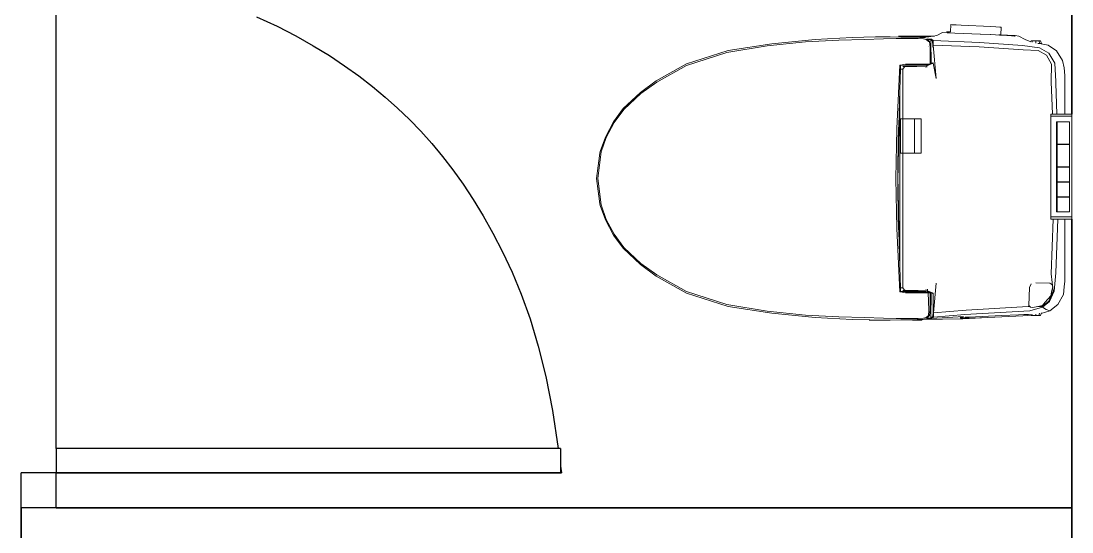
# Model space of a CAD drawing. Header units: millimetres. Extents: x 6923 to 14208, y 3430 to 4414.
# Drawn here: x 12988.1 to 13055.6, y 4212.2 to 4245.1 of the extents above; entities that cross this region are included whole.
import ezdxf

# ---------------------------------------------------------------- set-up
doc = ezdxf.new("R2010")
doc.units = ezdxf.units.MM
for name, color, linetype, lineweight in [('door', 104, 'Continuous', 25), ('Furniture', 252, 'Continuous', 0), ('wall', 160, 'Continuous', 35)]:
    doc.layers.add(name, color=color, linetype=linetype, lineweight=lineweight)
doc.layers.add('SectionCutEdges', color=7, linetype='Continuous')

msp = doc.modelspace()

# ---------------------------------------------------------------- linework, layer by layer
at = {"layer": 'door'}
for p, q in [((12990.324, 4217.587), (12990.324, 4248.498)), ((13022.753, 4217.587), (12990.324, 4217.587)), ((12990.324, 4217.587), (12990.324, 4216.011)), ((13022.753, 4217.587), (13022.753, 4216.011)), ((12988.072, 4213.759), (12988.072, 4216.011)), ((12990.324, 4216.011), (12988.072, 4216.011)), ((12990.324, 4213.759), (12990.324, 4216.011)), ((12990.324, 4216.011), (13022.811, 4216.011)), ((13022.753, 4216.449), (13022.811, 4216.011)), ((12990.324, 4213.759), (12988.072, 4213.759))]:
    msp.add_line(p, q, dxfattribs=at)
msp.add_lwpolyline([(13003.206, 4245.333), (13004.528, 4244.72), (13005.73, 4244.096), (13006.847, 4243.466), (13007.892, 4242.83), (13008.872, 4242.183), (13009.794, 4241.525), (13010.664, 4240.852), (13011.49, 4240.162), (13012.278, 4239.453), (13013.035, 4238.721), (13013.766, 4237.965), (13014.475, 4237.177), (13015.165, 4236.351), (13015.838, 4235.481), (13016.496, 4234.559), (13017.143, 4233.579), (13017.779, 4232.534), (13018.409, 4231.417), (13019.032, 4230.218), (13019.643, 4228.917), (13020.234, 4227.489), (13020.796, 4225.909), (13021.322, 4224.153), (13021.803, 4222.197), (13022.233, 4220.016), (13022.603, 4217.587)], dxfattribs=at)
at = {"layer": 'Furniture'}
for p, q in [((13047.302, 4244.313), (13046.937, 4244.131)), ((13047.537, 4244.343), (13047.302, 4244.313)), ((13047.537, 4244.343), (13047.579, 4244.325)), ((13047.585, 4244.361), (13047.579, 4244.325)), ((13047.579, 4244.325), (13047.592, 4244.32)), ((13047.617, 4244.339), (13047.585, 4244.361)), ((13047.817, 4244.348), (13047.585, 4244.361)), ((13047.592, 4244.32), (13047.614, 4244.31)), ((13047.614, 4244.31), (13047.628, 4244.304)), ((13047.655, 4244.32), (13047.617, 4244.339)), ((13047.754, 4244.292), (13047.628, 4244.304)), ((13047.705, 4244.302), (13047.655, 4244.32)), ((13047.754, 4244.292), (13047.705, 4244.302)), ((13047.765, 4244.292), (13047.754, 4244.292)), ((13048.092, 4244.275), (13047.765, 4244.292)), ((13047.817, 4244.347), (13047.816, 4244.336)), ((13047.844, 4244.82), (13047.817, 4244.348)), ((13047.817, 4244.348), (13047.817, 4244.347)), ((13047.933, 4244.815), (13047.844, 4244.82)), ((13048.178, 4244.804), (13047.933, 4244.815)), ((13049.723, 4244.209), (13048.092, 4244.275)), ((13048.512, 4244.787), (13048.178, 4244.804)), ((13050.414, 4244.695), (13048.512, 4244.787)), ((13049.761, 4244.207), (13049.723, 4244.209)), ((13049.761, 4244.207), (13050.385, 4244.179)), ((13050.385, 4244.179), (13050.385, 4244.182)), ((13050.415, 4244.178), (13050.385, 4244.179)), ((13050.748, 4244.679), (13050.414, 4244.695)), ((13050.719, 4244.165), (13050.415, 4244.178)), ((13050.993, 4244.667), (13050.748, 4244.679)), ((13051.082, 4244.662), (13050.993, 4244.667)), ((13051.055, 4244.175), (13051.082, 4244.662)), ((13033.53, 4243.152), (13036.327, 4243.593)), ((13038.495, 4243.716), (13036.039, 4243.463)), ((13039.126, 4243.869), (13036.327, 4243.593)), ((13040.639, 4243.833), (13038.495, 4243.716)), ((13041.494, 4243.997), (13039.126, 4243.869)), ((13042.304, 4243.875), (13040.639, 4243.833)), ((13041.494, 4243.997), (13042.996, 4244.031)), ((13043.525, 4243.917), (13042.304, 4243.875)), ((13042.996, 4244.031), (13043.938, 4244.03)), ((13044.337, 4243.925), (13043.525, 4243.917)), ((13044.628, 4244.02), (13043.938, 4244.03)), ((13044.895, 4243.932), (13044.337, 4243.925)), ((13044.484, 4244.085), (13044.501, 4244.085)), ((13046.699, 4244.085), (13044.484, 4244.085)), ((13044.501, 4244.085), (13044.546, 4244.085)), ((13044.609, 4244.085), (13044.546, 4244.085)), ((13044.696, 4244.085), (13044.609, 4244.085)), ((13044.902, 4244.018), (13044.628, 4244.02)), ((13045.353, 4243.928), (13044.895, 4243.932)), ((13044.923, 4244.071), (13044.902, 4244.018)), ((13044.995, 4244.018), (13044.902, 4244.018)), ((13045.01, 4244.071), (13044.923, 4244.071)), ((13044.995, 4244.018), (13045.01, 4244.071)), ((13045.138, 4244.017), (13044.995, 4244.018)), ((13045.221, 4244.071), (13045.01, 4244.071)), ((13045.221, 4244.015), (13045.138, 4244.017)), ((13045.221, 4244.015), (13045.221, 4244.071)), ((13045.431, 4244.071), (13045.221, 4244.071)), ((13045.44, 4244.009), (13045.221, 4244.015)), ((13045.739, 4243.929), (13045.353, 4243.928)), ((13045.448, 4244.01), (13045.431, 4244.071)), ((13045.518, 4244.071), (13045.431, 4244.071)), ((13045.448, 4244.01), (13045.44, 4244.009)), ((13045.54, 4244.007), (13045.448, 4244.01)), ((13045.538, 4244.02), (13045.518, 4244.071)), ((13046.439, 4244.034), (13045.538, 4244.02)), ((13045.542, 4244.012), (13045.538, 4244.02)), ((13045.862, 4244.003), (13045.54, 4244.007)), ((13045.739, 4243.929), (13046.08, 4243.918)), ((13045.862, 4244.003), (13046.084, 4243.988)), ((13046.08, 4243.918), (13046.266, 4243.86)), ((13046.084, 4243.988), (13046.131, 4243.985)), ((13046.207, 4243.968), (13046.131, 4243.985)), ((13046.399, 4243.737), (13046.266, 4243.86)), ((13046.299, 4243.911), (13046.608, 4243.898)), ((13046.328, 4243.899), (13046.32, 4243.903)), ((13046.36, 4243.866), (13046.328, 4243.899)), ((13046.365, 4243.861), (13046.36, 4243.866)), ((13046.563, 4243.852), (13046.365, 4243.861)), ((13046.481, 4243.742), (13046.365, 4243.861)), ((13046.399, 4243.737), (13046.481, 4243.742)), ((13046.699, 4244.085), (13046.439, 4244.034)), ((13046.481, 4243.742), (13046.526, 4243.376)), ((13046.563, 4243.852), (13046.608, 4243.898)), ((13046.563, 4243.852), (13046.57, 4242.311)), ((13046.664, 4243.753), (13046.563, 4243.852)), ((13046.608, 4243.898), (13046.711, 4243.794)), ((13046.664, 4243.753), (13046.711, 4243.794)), ((13046.692, 4243.475), (13046.664, 4243.753)), ((13046.937, 4244.131), (13046.699, 4244.085)), ((13046.732, 4244.085), (13046.699, 4244.085)), ((13046.711, 4243.794), (13049.693, 4243.664)), ((13046.711, 4243.794), (13046.713, 4243.512)), ((13046.713, 4243.512), (13046.9, 4241.356)), ((13049.659, 4243.386), (13046.713, 4243.512)), ((13046.777, 4244.085), (13046.732, 4244.085)), ((13046.732, 4244.085), (13046.777, 4244.085)), ((13046.777, 4244.085), (13046.794, 4244.085)), ((13046.794, 4244.085), (13046.777, 4244.085)), ((13049.693, 4243.664), (13052.461, 4243.49)), ((13050.964, 4244.154), (13050.719, 4244.165)), ((13050.939, 4244.174), (13050.965, 4244.172)), ((13051.053, 4244.15), (13050.964, 4244.154)), ((13050.965, 4244.172), (13051.054, 4244.169)), ((13051.053, 4244.15), (13051.053, 4244.153)), ((13051.44, 4244.133), (13051.053, 4244.15)), ((13051.054, 4244.169), (13051.055, 4244.175)), ((13051.948, 4244.127), (13051.055, 4244.175)), ((13051.445, 4244.132), (13051.44, 4244.133)), ((13051.445, 4244.132), (13051.451, 4244.132)), ((13051.75, 4244.108), (13051.451, 4244.132)), ((13051.451, 4244.132), (13051.582, 4244.127)), ((13051.933, 4244.081), (13051.75, 4244.108)), ((13051.889, 4244.122), (13051.819, 4244.121)), ((13051.927, 4244.124), (13051.889, 4244.122)), ((13051.948, 4244.127), (13051.927, 4244.124)), ((13051.949, 4244.092), (13051.933, 4244.081)), ((13051.949, 4244.092), (13051.948, 4244.127)), ((13051.984, 4244.118), (13051.949, 4244.092)), ((13051.95, 4244.06), (13051.95, 4244.064)), ((13051.983, 4244.061), (13051.983, 4244.057)), ((13052.226, 4244.082), (13051.984, 4244.118)), ((13052.627, 4243.861), (13052.226, 4244.082)), ((13052.985, 4243.726), (13052.627, 4243.861)), ((13052.979, 4243.712), (13052.985, 4243.726)), ((13053.004, 4243.775), (13052.985, 4243.726)), ((13053.091, 4243.775), (13053.004, 4243.775)), ((13053.066, 4243.687), (13053.091, 4243.775)), ((13053.301, 4243.775), (13053.091, 4243.775)), ((13053.301, 4243.635), (13053.301, 4243.775)), ((13053.512, 4243.775), (13053.301, 4243.775)), ((13053.431, 4243.609), (13053.536, 4243.609)), ((13053.559, 4243.609), (13053.512, 4243.775)), ((13053.599, 4243.775), (13053.512, 4243.775)), ((13054.096, 4243.494), (13053.536, 4243.609)), ((13053.536, 4243.609), (13053.559, 4243.609)), ((13053.559, 4243.609), (13053.665, 4243.609)), ((13053.665, 4243.609), (13053.599, 4243.775)), ((13030.855, 4242.295), (13033.53, 4243.152)), ((13033.44, 4243.037), (13030.861, 4242.195)), ((13036.039, 4243.463), (13033.44, 4243.037)), ((13046.431, 4243.414), (13046.441, 4243.414)), ((13046.438, 4243.385), (13046.433, 4243.385)), ((13046.526, 4243.376), (13046.51, 4242.283)), ((13046.691, 4243.374), (13046.692, 4243.475)), ((13046.691, 4243.374), (13046.712, 4243.372)), ((13052.498, 4243.207), (13049.659, 4243.386)), ((13052.461, 4243.49), (13053.536, 4243.337)), ((13053.455, 4243.155), (13052.498, 4243.207)), ((13054.003, 4242.852), (13053.455, 4243.155)), ((13053.536, 4243.337), (13054.15, 4242.994)), ((13054.326, 4242.278), (13054.003, 4242.852)), ((13054.632, 4243.131), (13054.096, 4243.494)), ((13054.15, 4242.994), (13054.522, 4242.344)), ((13055.029, 4242.522), (13054.632, 4243.131)), ((13028.894, 4241.207), (13030.855, 4242.295)), ((13030.861, 4242.195), (13028.936, 4241.133)), ((13044.366, 4238.144), (13044.556, 4242.22)), ((13044.589, 4242.225), (13044.556, 4242.22)), ((13044.599, 4242.226), (13044.589, 4242.225)), ((13044.93, 4242.272), (13044.599, 4242.226)), ((13044.599, 4242.226), (13044.608, 4242.2)), ((13044.601, 4241.976), (13044.608, 4242.2)), ((13044.608, 4242.2), (13045.035, 4242.207)), ((13044.93, 4242.272), (13044.936, 4242.274)), ((13044.93, 4242.272), (13044.93, 4242.274)), ((13044.931, 4242.219), (13045.017, 4242.219)), ((13045.428, 4242.274), (13044.936, 4242.274)), ((13045.017, 4242.219), (13045.219, 4242.219)), ((13045.035, 4242.207), (13045.28, 4242.207)), ((13045.219, 4242.219), (13045.307, 4242.219)), ((13045.28, 4242.207), (13045.607, 4242.207)), ((13045.307, 4242.219), (13045.346, 4242.219)), ((13045.346, 4242.219), (13045.367, 4242.219)), ((13045.367, 4242.219), (13045.635, 4242.219)), ((13045.766, 4242.274), (13045.428, 4242.274)), ((13045.607, 4242.207), (13045.891, 4242.207)), ((13045.635, 4242.219), (13045.774, 4242.219)), ((13045.766, 4242.274), (13046.111, 4242.274)), ((13045.774, 4242.219), (13045.869, 4242.219)), ((13045.869, 4242.219), (13045.93, 4242.219)), ((13045.891, 4242.207), (13046.088, 4242.207)), ((13045.93, 4242.219), (13045.979, 4242.219)), ((13045.979, 4242.219), (13046.141, 4242.219)), ((13046.088, 4242.207), (13046.129, 4242.207)), ((13046.111, 4242.274), (13046.384, 4242.274)), ((13046.129, 4242.207), (13046.246, 4242.207)), ((13046.141, 4242.219), (13046.144, 4242.219)), ((13046.144, 4242.219), (13046.271, 4242.219)), ((13046.246, 4242.207), (13046.288, 4242.219)), ((13046.271, 4242.219), (13046.288, 4242.219)), ((13046.288, 4242.219), (13046.369, 4242.219)), ((13046.711, 4242.335), (13046.293, 4242.165)), ((13046.293, 4242.185), (13046.369, 4242.219)), ((13046.293, 4242.185), (13046.293, 4242.165)), ((13046.293, 4242.165), (13046.293, 4242.139)), ((13046.369, 4242.219), (13046.416, 4242.24)), ((13046.384, 4242.274), (13046.416, 4242.274)), ((13046.416, 4242.256), (13046.478, 4242.274)), ((13046.416, 4242.274), (13046.478, 4242.274)), ((13046.416, 4242.25), (13046.463, 4242.262)), ((13046.416, 4242.24), (13046.463, 4242.262)), ((13046.463, 4242.262), (13046.489, 4242.274)), ((13046.478, 4242.274), (13046.489, 4242.274)), ((13046.489, 4242.274), (13046.51, 4242.283)), ((13046.51, 4242.283), (13046.57, 4242.311)), ((13046.57, 4242.311), (13046.654, 4242.349)), ((13046.654, 4242.349), (13046.659, 4242.35)), ((13046.659, 4242.35), (13046.661, 4242.351)), ((13046.661, 4242.351), (13046.679, 4242.36)), ((13046.711, 4242.335), (13046.679, 4242.36)), ((13046.9, 4241.356), (13046.711, 4242.335)), ((13054.296, 4241.139), (13054.326, 4242.278)), ((13054.522, 4242.344), (13054.585, 4241.163)), ((13055.133, 4242.042), (13055.029, 4242.522)), ((13044.563, 4240.627), (13044.6, 4241.959)), ((13044.6, 4241.959), (13044.601, 4241.976)), ((13044.629, 4241.959), (13044.6, 4241.959)), ((13044.769, 4241.959), (13044.629, 4241.959)), ((13044.751, 4242.126), (13044.779, 4242.126)), ((13044.769, 4241.959), (13044.873, 4242.118)), ((13044.769, 4241.959), (13044.769, 4238.758)), ((13045.654, 4242.139), (13044.779, 4242.126)), ((13044.779, 4242.126), (13044.873, 4242.118)), ((13044.873, 4242.118), (13045.536, 4242.126)), ((13045.536, 4242.126), (13046.203, 4242.118)), ((13046.203, 4242.118), (13046.213, 4242.118)), ((13046.213, 4242.118), (13046.293, 4242.119)), ((13046.293, 4242.139), (13046.293, 4242.132)), ((13046.293, 4242.132), (13046.293, 4242.119)), ((13046.293, 4242.119), (13046.293, 4242.094)), ((13055.166, 4241.548), (13055.133, 4242.042)), ((13055.166, 4239.064), (13055.166, 4241.548)), ((13027.889, 4240.463), (13028.894, 4241.207)), ((13028.936, 4241.133), (13027.923, 4240.388)), ((13054.373, 4239.064), (13054.296, 4241.139)), ((13054.585, 4241.163), (13054.595, 4241.057)), ((13054.595, 4241.057), (13054.663, 4239.064)), ((13026.782, 4239.422), (13027.889, 4240.463)), ((13027.923, 4240.388), (13026.833, 4239.376)), ((13044.497, 4238.291), (13044.563, 4240.627)), ((13044.563, 4240.627), (13044.567, 4240.461)), ((13044.567, 4239.94), (13044.563, 4240.627)), ((13044.567, 4240.461), (13044.567, 4239.94)), ((13044.573, 4238.758), (13044.567, 4239.94)), ((13026.154, 4238.573), (13026.782, 4239.422)), ((13026.833, 4239.376), (13026.2, 4238.521)), ((13054.273, 4238.932), (13054.273, 4239.064)), ((13054.373, 4239.064), (13054.273, 4239.064)), ((13054.273, 4238.548), (13054.273, 4238.932)), ((13054.273, 4238.932), (13055.633, 4238.932)), ((13054.573, 4239.064), (13054.373, 4239.064)), ((13054.663, 4239.064), (13054.573, 4239.064)), ((13054.677, 4239.064), (13054.663, 4239.064)), ((13054.857, 4239.064), (13054.677, 4239.064)), ((13054.9, 4239.064), (13054.857, 4239.064)), ((13055.017, 4239.064), (13054.9, 4239.064)), ((13055.081, 4239.064), (13055.017, 4239.064)), ((13055.104, 4239.064), (13055.081, 4239.064)), ((13055.123, 4239.064), (13055.104, 4239.064)), ((13055.131, 4239.064), (13055.123, 4239.064)), ((13055.166, 4239.064), (13055.131, 4239.064)), ((13055.633, 4239.064), (13055.166, 4239.064)), ((13055.633, 4238.932), (13055.633, 4239.064)), ((13055.633, 4238.548), (13055.633, 4238.932)), ((13025.635, 4237.591), (13026.154, 4238.573)), ((13026.2, 4238.521), (13025.696, 4237.571)), ((13044.308, 4234.933), (13044.366, 4238.144)), ((13044.482, 4238.224), (13044.466, 4237.186)), ((13044.476, 4237.042), (13044.496, 4238.229)), ((13044.496, 4238.229), (13044.497, 4238.291)), ((13044.617, 4238.758), (13044.573, 4238.758)), ((13044.576, 4238.263), (13044.573, 4238.758)), ((13044.574, 4236.551), (13044.576, 4238.263)), ((13044.617, 4236.551), (13044.617, 4238.758)), ((13044.63, 4238.758), (13044.617, 4238.758)), ((13044.76, 4238.758), (13044.63, 4238.758)), ((13044.76, 4236.551), (13044.76, 4238.758)), ((13044.769, 4238.758), (13044.76, 4238.758)), ((13045.511, 4238.758), (13044.769, 4238.758)), ((13045.511, 4236.551), (13045.511, 4238.758)), ((13045.52, 4238.758), (13045.511, 4238.758)), ((13045.931, 4238.758), (13045.52, 4238.758)), ((13045.931, 4236.551), (13045.931, 4238.758)), ((13054.273, 4234.95), (13054.273, 4238.548)), ((13054.677, 4238.573), (13054.627, 4238.573)), ((13054.627, 4238.573), (13054.627, 4238.548)), ((13054.627, 4238.548), (13054.627, 4237.147)), ((13054.677, 4238.573), (13055.465, 4238.573)), ((13054.677, 4238.548), (13054.677, 4238.573)), ((13054.677, 4237.147), (13054.677, 4238.548)), ((13055.465, 4238.548), (13055.465, 4238.573)), ((13055.465, 4237.147), (13055.465, 4238.548)), ((13055.633, 4232.823), (13055.633, 4238.548)), ((13025.301, 4236.66), (13025.635, 4237.591)), ((13025.696, 4237.571), (13025.364, 4236.637)), ((13044.466, 4237.186), (13044.443, 4235.619)), ((13044.452, 4235.619), (13044.476, 4237.042)), ((13054.627, 4237.147), (13054.677, 4237.147)), ((13054.677, 4237.117), (13054.627, 4237.117)), ((13054.627, 4237.117), (13054.627, 4235.691)), ((13054.677, 4237.147), (13055.465, 4237.147)), ((13054.677, 4235.691), (13054.677, 4237.117)), ((13054.677, 4237.117), (13055.465, 4237.117)), ((13055.465, 4235.691), (13055.465, 4237.117)), ((13025.286, 4236.557), (13025.076, 4234.933)), ((13025.364, 4236.637), (13025.16, 4234.933)), ((13025.301, 4236.66), (13025.286, 4236.557)), ((13044.573, 4235.619), (13044.574, 4236.551)), ((13044.574, 4236.551), (13044.617, 4236.551)), ((13044.617, 4236.551), (13044.63, 4236.551)), ((13044.63, 4236.551), (13044.76, 4236.551)), ((13044.76, 4236.551), (13044.769, 4236.551)), ((13044.769, 4236.551), (13044.769, 4227.907)), ((13044.769, 4236.551), (13045.511, 4236.551)), ((13045.511, 4236.551), (13045.52, 4236.551)), ((13045.52, 4236.551), (13045.931, 4236.551)), ((13044.443, 4235.619), (13044.433, 4234.933)), ((13044.441, 4234.933), (13044.452, 4235.619)), ((13044.573, 4235.205), (13044.573, 4235.619)), ((13054.627, 4235.691), (13054.677, 4235.691)), ((13054.677, 4235.665), (13054.627, 4235.665)), ((13054.627, 4235.665), (13054.627, 4234.722)), ((13054.677, 4235.691), (13055.465, 4235.691)), ((13054.677, 4234.722), (13054.677, 4235.665)), ((13054.677, 4235.665), (13055.465, 4235.665)), ((13055.465, 4234.722), (13055.465, 4235.665)), ((13025.076, 4234.933), (13025.286, 4233.309)), ((13025.16, 4234.933), (13025.364, 4233.229)), ((13044.366, 4231.722), (13044.308, 4234.933)), ((13044.433, 4234.933), (13044.443, 4234.247)), ((13044.452, 4234.247), (13044.441, 4234.933)), ((13044.573, 4234.934), (13044.573, 4235.205)), ((13044.573, 4234.247), (13044.573, 4234.934)), ((13054.273, 4232.823), (13054.273, 4234.95)), ((13054.627, 4234.722), (13054.677, 4234.722)), ((13054.677, 4234.722), (13055.465, 4234.722)), ((13044.443, 4234.247), (13044.466, 4232.68)), ((13044.476, 4232.824), (13044.452, 4234.247)), ((13044.576, 4231.603), (13044.573, 4234.247)), ((13054.677, 4234.702), (13054.627, 4234.702)), ((13054.627, 4234.702), (13054.627, 4233.76)), ((13054.677, 4233.76), (13054.677, 4234.702)), ((13054.677, 4234.702), (13055.465, 4234.702)), ((13055.465, 4233.76), (13055.465, 4234.702)), ((13054.627, 4233.76), (13054.677, 4233.76)), ((13054.677, 4233.729), (13054.627, 4233.729)), ((13054.627, 4233.729), (13054.627, 4232.823)), ((13054.677, 4233.76), (13055.465, 4233.76)), ((13054.677, 4233.729), (13055.465, 4233.729)), ((13054.677, 4232.823), (13054.677, 4233.729)), ((13055.465, 4232.823), (13055.465, 4233.729)), ((13025.286, 4233.309), (13025.301, 4233.206)), ((13025.635, 4232.275), (13025.301, 4233.206)), ((13025.364, 4233.229), (13025.696, 4232.295)), ((13044.496, 4231.637), (13044.476, 4232.824)), ((13054.273, 4232.476), (13054.273, 4232.823)), ((13054.627, 4232.823), (13054.627, 4232.786)), ((13054.627, 4232.786), (13054.677, 4232.786)), ((13054.677, 4232.786), (13054.677, 4232.823)), ((13054.677, 4232.786), (13055.465, 4232.786)), ((13055.465, 4232.786), (13055.465, 4232.823)), ((13055.633, 4232.476), (13055.633, 4232.823)), ((13026.154, 4231.293), (13025.635, 4232.275)), ((13025.696, 4232.295), (13026.2, 4231.345)), ((13044.466, 4232.68), (13044.482, 4231.642)), ((13054.273, 4232.325), (13054.273, 4232.476)), ((13055.633, 4232.476), (13054.273, 4232.476)), ((13054.431, 4232.325), (13054.273, 4232.325)), ((13054.303, 4228.802), (13054.431, 4232.325)), ((13054.588, 4232.325), (13054.431, 4232.325)), ((13054.715, 4232.325), (13054.588, 4232.325)), ((13054.715, 4232.325), (13054.6, 4228.878)), ((13054.738, 4232.325), (13054.715, 4232.325)), ((13054.843, 4232.325), (13054.738, 4232.325)), ((13054.928, 4232.325), (13054.843, 4232.325)), ((13055.006, 4232.325), (13054.928, 4232.325)), ((13055.05, 4232.325), (13055.006, 4232.325)), ((13055.098, 4232.325), (13055.05, 4232.325)), ((13055.12, 4232.325), (13055.098, 4232.325)), ((13055.153, 4232.325), (13055.12, 4232.325)), ((13055.166, 4232.325), (13055.153, 4232.325)), ((13055.166, 4228.324), (13055.166, 4232.325)), ((13055.633, 4232.325), (13055.166, 4232.325)), ((13055.633, 4232.325), (13055.633, 4232.476)), ((13026.2, 4231.345), (13026.833, 4230.49)), ((13044.556, 4227.646), (13044.366, 4231.722)), ((13044.497, 4231.575), (13044.496, 4231.637)), ((13044.563, 4229.239), (13044.497, 4231.575)), ((13044.567, 4229.926), (13044.576, 4231.603)), ((13026.782, 4230.444), (13026.154, 4231.293)), ((13027.889, 4229.403), (13026.782, 4230.444)), ((13026.833, 4230.49), (13027.923, 4229.478)), ((13028.894, 4228.659), (13027.889, 4229.403)), ((13027.923, 4229.478), (13028.936, 4228.733)), ((13044.563, 4229.239), (13044.567, 4229.926)), ((13044.567, 4229.405), (13044.563, 4229.239)), ((13044.567, 4229.926), (13044.567, 4229.405)), ((13030.855, 4227.571), (13028.894, 4228.659)), ((13028.936, 4228.733), (13030.861, 4227.671)), ((13044.563, 4229.239), (13044.601, 4227.907)), ((13054.432, 4227.695), (13054.303, 4228.802)), ((13054.6, 4228.878), (13054.48, 4227.681)), ((13046.901, 4228.206), (13046.733, 4226.297)), ((13053.007, 4228.152), (13052.893, 4227.931)), ((13054.207, 4228.204), (13053.31, 4228.234)), ((13054.335, 4228.128), (13054.207, 4228.204)), ((13054.392, 4227.994), (13054.335, 4228.128)), ((13054.341, 4227.731), (13054.392, 4227.994)), ((13055.085, 4227.468), (13055.139, 4227.966)), ((13055.139, 4227.966), (13055.166, 4228.324)), ((13033.53, 4226.714), (13030.855, 4227.571)), ((13030.861, 4227.671), (13033.44, 4226.829)), ((13044.556, 4227.646), (13044.589, 4227.641)), ((13044.589, 4227.641), (13044.599, 4227.64)), ((13044.608, 4227.665), (13044.599, 4227.64)), ((13044.599, 4227.64), (13044.936, 4227.592)), ((13044.601, 4227.907), (13044.63, 4227.907)), ((13044.601, 4227.89), (13044.601, 4227.907)), ((13044.608, 4227.665), (13044.601, 4227.89)), ((13044.608, 4227.665), (13044.895, 4227.661)), ((13044.63, 4227.907), (13044.769, 4227.907)), ((13044.779, 4227.74), (13044.751, 4227.74)), ((13044.873, 4227.748), (13044.769, 4227.907)), ((13044.873, 4227.748), (13044.779, 4227.74)), ((13044.913, 4227.738), (13044.779, 4227.74)), ((13044.915, 4227.747), (13044.873, 4227.748)), ((13045.035, 4227.659), (13044.895, 4227.661)), ((13045.654, 4227.726), (13044.913, 4227.738)), ((13045.536, 4227.74), (13044.915, 4227.747)), ((13045.017, 4227.647), (13044.931, 4227.647)), ((13044.936, 4227.592), (13045.428, 4227.592)), ((13045.219, 4227.647), (13045.017, 4227.647)), ((13045.28, 4227.659), (13045.035, 4227.659)), ((13045.307, 4227.647), (13045.219, 4227.647)), ((13045.607, 4227.659), (13045.28, 4227.659)), ((13045.346, 4227.647), (13045.307, 4227.647)), ((13045.367, 4227.647), (13045.346, 4227.647)), ((13045.635, 4227.647), (13045.367, 4227.647)), ((13045.428, 4227.592), (13045.766, 4227.592)), ((13046.185, 4227.748), (13045.536, 4227.74)), ((13045.891, 4227.659), (13045.607, 4227.659)), ((13045.774, 4227.647), (13045.635, 4227.647)), ((13045.753, 4227.726), (13045.654, 4227.726)), ((13046.111, 4227.592), (13045.766, 4227.592)), ((13045.869, 4227.647), (13045.774, 4227.647)), ((13045.93, 4227.647), (13045.869, 4227.647)), ((13046.088, 4227.659), (13045.891, 4227.659)), ((13045.979, 4227.647), (13045.93, 4227.647)), ((13046.141, 4227.647), (13045.979, 4227.647)), ((13046.103, 4227.659), (13046.088, 4227.659)), ((13046.246, 4227.659), (13046.103, 4227.659)), ((13046.384, 4227.592), (13046.111, 4227.592)), ((13046.144, 4227.647), (13046.141, 4227.647)), ((13046.271, 4227.647), (13046.144, 4227.647)), ((13046.203, 4227.748), (13046.185, 4227.748)), ((13046.346, 4227.746), (13046.203, 4227.748)), ((13046.288, 4227.647), (13046.246, 4227.659)), ((13046.288, 4227.647), (13046.271, 4227.647)), ((13046.288, 4227.647), (13046.416, 4227.647)), ((13046.345, 4227.814), (13046.345, 4227.786)), ((13046.345, 4227.786), (13046.346, 4227.746)), ((13046.346, 4227.746), (13046.346, 4227.722)), ((13046.346, 4227.722), (13046.712, 4227.562)), ((13046.352, 4227.685), (13046.346, 4227.722)), ((13046.442, 4227.647), (13046.352, 4227.685)), ((13046.384, 4227.592), (13046.435, 4226.501)), ((13046.416, 4227.592), (13046.384, 4227.592)), ((13046.416, 4227.647), (13046.442, 4227.647)), ((13046.489, 4227.597), (13046.416, 4227.616)), ((13046.478, 4227.592), (13046.416, 4227.61)), ((13046.478, 4227.592), (13046.416, 4227.592)), ((13046.489, 4227.627), (13046.442, 4227.647)), ((13046.489, 4227.592), (13046.478, 4227.592)), ((13046.489, 4227.627), (13046.489, 4227.597)), ((13046.571, 4227.593), (13046.489, 4227.627)), ((13046.51, 4227.592), (13046.489, 4227.597)), ((13046.489, 4227.597), (13046.489, 4227.592)), ((13046.51, 4227.592), (13046.489, 4227.592)), ((13046.51, 4227.592), (13046.526, 4226.49)), ((13046.571, 4227.593), (13046.564, 4225.97)), ((13046.602, 4227.579), (13046.571, 4227.593)), ((13046.66, 4227.555), (13046.602, 4227.579)), ((13046.66, 4227.555), (13046.662, 4227.555)), ((13046.662, 4227.555), (13046.679, 4227.547)), ((13046.679, 4227.547), (13046.712, 4227.562)), ((13046.708, 4226.492), (13046.712, 4227.562)), ((13052.893, 4227.931), (13052.853, 4226.77)), ((13053.912, 4226.976), (13054.275, 4227.397)), ((13054.14, 4227.058), (13054.432, 4227.695)), ((13054.48, 4227.681), (13054.18, 4227.028)), ((13054.275, 4227.397), (13054.297, 4227.509)), ((13054.297, 4227.509), (13054.32, 4227.627)), ((13054.32, 4227.627), (13054.341, 4227.731)), ((13054.48, 4227.681), (13054.432, 4227.695)), ((13054.721, 4226.842), (13055.085, 4227.468)), ((13033.44, 4226.829), (13036.039, 4226.403)), ((13036.327, 4226.273), (13033.53, 4226.714)), ((13048.836, 4226.467), (13052.812, 4226.705)), ((13052.812, 4226.705), (13052.919, 4226.704)), ((13052.853, 4226.77), (13052.878, 4226.745)), ((13052.878, 4226.745), (13052.919, 4226.704)), ((13052.919, 4226.704), (13052.924, 4226.699)), ((13053.735, 4226.653), (13052.92, 4226.434)), ((13052.924, 4226.699), (13052.967, 4226.656)), ((13052.967, 4226.656), (13053.106, 4226.631)), ((13053.106, 4226.631), (13053.321, 4226.676)), ((13053.321, 4226.676), (13053.429, 4226.699)), ((13053.429, 4226.699), (13053.728, 4226.762)), ((13053.429, 4226.699), (13053.71, 4226.696)), ((13053.71, 4226.696), (13054.14, 4227.058)), ((13053.71, 4226.696), (13053.735, 4226.653)), ((13053.728, 4226.762), (13053.912, 4226.976)), ((13054.18, 4227.028), (13053.735, 4226.653)), ((13053.977, 4226.514), (13053.735, 4226.653)), ((13054.215, 4226.428), (13054.721, 4226.842)), ((13036.039, 4226.403), (13038.495, 4226.15)), ((13036.327, 4226.273), (13039.126, 4225.997)), ((13038.495, 4226.15), (13040.639, 4226.033)), ((13039.126, 4225.997), (13041.494, 4225.869)), ((13040.639, 4226.033), (13042.304, 4225.991)), ((13042.304, 4225.991), (13043.525, 4225.949)), ((13043.525, 4225.949), (13044.337, 4225.941)), ((13044.337, 4225.941), (13044.895, 4225.934)), ((13044.895, 4225.934), (13045.353, 4225.938)), ((13045.353, 4225.938), (13045.739, 4225.937)), ((13046.08, 4225.948), (13045.739, 4225.937)), ((13046.266, 4226.006), (13046.08, 4225.948)), ((13046.266, 4226.006), (13046.399, 4226.129)), ((13046.316, 4225.962), (13046.32, 4225.963)), ((13046.32, 4225.963), (13046.564, 4225.97)), ((13046.32, 4225.963), (13046.328, 4225.967)), ((13046.328, 4225.967), (13046.481, 4226.124)), ((13046.399, 4226.129), (13046.431, 4226.452)), ((13046.481, 4226.124), (13046.399, 4226.129)), ((13046.431, 4226.452), (13046.433, 4226.481)), ((13046.441, 4226.452), (13046.431, 4226.452)), ((13046.433, 4226.481), (13046.435, 4226.501)), ((13046.433, 4226.481), (13046.438, 4226.481)), ((13046.526, 4226.49), (13046.481, 4226.124)), ((13046.564, 4225.97), (13046.678, 4226.056)), ((13046.564, 4225.97), (13046.605, 4225.928)), ((13048.662, 4226.06), (13046.605, 4225.928)), ((13046.727, 4226.017), (13046.605, 4225.928)), ((13046.678, 4226.056), (13046.708, 4226.333)), ((13046.727, 4226.017), (13046.678, 4226.056)), ((13046.708, 4226.492), (13046.702, 4226.491)), ((13046.708, 4226.333), (13046.708, 4226.492)), ((13046.708, 4226.333), (13046.733, 4226.297)), ((13046.733, 4226.297), (13046.727, 4226.017)), ((13048.739, 4226.188), (13046.727, 4226.017)), ((13046.733, 4226.297), (13048.836, 4226.467)), ((13048.538, 4226.001), (13048.451, 4225.99)), ((13048.451, 4225.99), (13048.491, 4225.946)), ((13048.491, 4225.946), (13048.526, 4225.941)), ((13048.526, 4225.941), (13048.625, 4225.943)), ((13048.645, 4226.006), (13048.538, 4226.001)), ((13048.617, 4225.917), (13050.221, 4226.007)), ((13048.625, 4225.943), (13048.776, 4225.946)), ((13048.767, 4226.017), (13048.645, 4226.006)), ((13052.92, 4226.434), (13048.739, 4226.188)), ((13049.013, 4226.03), (13048.767, 4226.017)), ((13048.776, 4225.946), (13049.192, 4225.962)), ((13051.099, 4226.125), (13049.013, 4226.03)), ((13049.192, 4225.962), (13050.221, 4226.007)), ((13050.221, 4226.007), (13052.477, 4226.107)), ((13052.202, 4226.174), (13051.099, 4226.125)), ((13052.532, 4226.187), (13052.202, 4226.174)), ((13052.477, 4226.107), (13052.481, 4226.107)), ((13052.481, 4226.107), (13052.795, 4226.123)), ((13052.747, 4226.191), (13052.532, 4226.187)), ((13052.843, 4226.188), (13052.747, 4226.191)), ((13052.795, 4226.123), (13053, 4226.139)), ((13052.923, 4226.173), (13052.843, 4226.188)), ((13052.977, 4226.162), (13052.923, 4226.173)), ((13052.977, 4226.162), (13052.991, 4226.163)), ((13052.992, 4226.16), (13052.977, 4226.162)), ((13052.984, 4226.18), (13052.986, 4226.175)), ((13052.986, 4226.175), (13052.991, 4226.163)), ((13052.991, 4226.163), (13053.08, 4226.168)), ((13052.991, 4226.163), (13052.992, 4226.16)), ((13053.039, 4226.15), (13052.992, 4226.16)), ((13053, 4226.139), (13053.006, 4226.14)), ((13053, 4226.139), (13053.004, 4226.13)), ((13053.004, 4226.13), (13053.091, 4226.13)), ((13053.006, 4226.14), (13053.039, 4226.15)), ((13053.078, 4226.177), (13053.074, 4226.189)), ((13053.08, 4226.168), (13053.078, 4226.177)), ((13053.091, 4226.13), (13053.08, 4226.168)), ((13053.091, 4226.13), (13053.301, 4226.13)), ((13053.301, 4226.13), (13053.301, 4226.208)), ((13053.301, 4226.13), (13053.512, 4226.13)), ((13053.512, 4226.13), (13053.553, 4226.276)), ((13053.512, 4226.13), (13053.599, 4226.13)), ((13053.599, 4226.13), (13053.653, 4226.265)), ((13053.653, 4226.265), (13054.215, 4226.428)), ((13053.653, 4226.265), (13053.665, 4226.294)), ((13054.215, 4226.428), (13053.977, 4226.514)), ((13042.618, 4225.843), (13041.494, 4225.869)), ((13042.629, 4225.822), (13042.618, 4225.843)), ((13042.623, 4225.843), (13042.618, 4225.843)), ((13042.623, 4225.843), (13042.629, 4225.832)), ((13042.628, 4225.843), (13042.623, 4225.843)), ((13042.628, 4225.843), (13042.629, 4225.832)), ((13042.996, 4225.835), (13042.628, 4225.843)), ((13043.294, 4225.835), (13042.629, 4225.822)), ((13042.629, 4225.832), (13042.629, 4225.822)), ((13042.641, 4225.809), (13042.629, 4225.822)), ((13042.641, 4225.809), (13044.628, 4225.846)), ((13043.294, 4225.835), (13042.996, 4225.835)), ((13043.475, 4225.835), (13043.294, 4225.835)), ((13043.938, 4225.836), (13043.475, 4225.835)), ((13043.938, 4225.836), (13044.628, 4225.846)), ((13044.628, 4225.846), (13045.138, 4225.849)), ((13045.138, 4225.849), (13045.373, 4225.855)), ((13045.373, 4225.855), (13045.463, 4225.857)), ((13045.373, 4225.855), (13045.383, 4225.832)), ((13045.383, 4225.832), (13045.47, 4225.832)), ((13045.463, 4225.857), (13045.54, 4225.859)), ((13045.47, 4225.832), (13045.463, 4225.857)), ((13045.47, 4225.832), (13045.68, 4225.832)), ((13045.54, 4225.859), (13045.68, 4225.861)), ((13045.68, 4225.861), (13045.862, 4225.863)), ((13045.68, 4225.832), (13045.68, 4225.861)), ((13045.68, 4225.832), (13045.89, 4225.832)), ((13045.9, 4225.865), (13045.862, 4225.863)), ((13045.89, 4225.832), (13045.9, 4225.865)), ((13045.89, 4225.832), (13045.978, 4225.832)), ((13045.952, 4225.869), (13045.9, 4225.865)), ((13045.994, 4225.872), (13045.952, 4225.869)), ((13045.952, 4225.869), (13045.993, 4225.87)), ((13045.978, 4225.832), (13045.993, 4225.87)), ((13045.993, 4225.87), (13048.617, 4225.917)), ((13045.993, 4225.87), (13045.994, 4225.872)), ((13046.059, 4225.876), (13045.994, 4225.872)), ((13046.131, 4225.881), (13046.059, 4225.876)), ((13046.131, 4225.881), (13046.133, 4225.882)), ((13046.133, 4225.882), (13046.135, 4225.882)), ((13046.135, 4225.882), (13046.207, 4225.915)), ((13046.605, 4225.928), (13046.207, 4225.915))]:
    msp.add_line(p, q, dxfattribs=at)
at = {"layer": 'SectionCutEdges'}
msp.add_line((13022.753, 4216.011), (12990.324, 4216.011), dxfattribs=at)
at = {"layer": 'wall'}
for p, q in [((13055.633, 4249.791), (13055.633, 4239.064)), ((13055.633, 4232.325), (13055.633, 4213.759)), ((12988.072, 4213.759), (12988.072, 4211.507)), ((13031.43, 4213.759), (12990.324, 4213.759)), ((13031.43, 4213.759), (13031.517, 4213.759)), ((13031.517, 4213.759), (13031.765, 4213.759)), ((13031.765, 4213.759), (13032.136, 4213.759)), ((13032.136, 4213.759), (13032.574, 4213.759)), ((13033.012, 4213.759), (13032.574, 4213.759)), ((13033.383, 4213.759), (13033.012, 4213.759)), ((13033.631, 4213.759), (13033.383, 4213.759)), ((13033.718, 4213.759), (13033.631, 4213.759)), ((13039.438, 4213.759), (13033.718, 4213.759)), ((13039.438, 4213.759), (13039.525, 4213.759)), ((13039.525, 4213.759), (13039.773, 4213.759)), ((13039.773, 4213.759), (13040.145, 4213.759)), ((13040.145, 4213.759), (13040.582, 4213.759)), ((13041.02, 4213.759), (13040.582, 4213.759)), ((13041.391, 4213.759), (13041.02, 4213.759)), ((13041.639, 4213.759), (13041.391, 4213.759)), ((13041.726, 4213.759), (13041.639, 4213.759)), ((13055.633, 4213.759), (13041.726, 4213.759)), ((13055.633, 4213.759), (13055.633, 4211.507))]:
    msp.add_line(p, q, dxfattribs=at)

doc.saveas('drawing.dxf')
